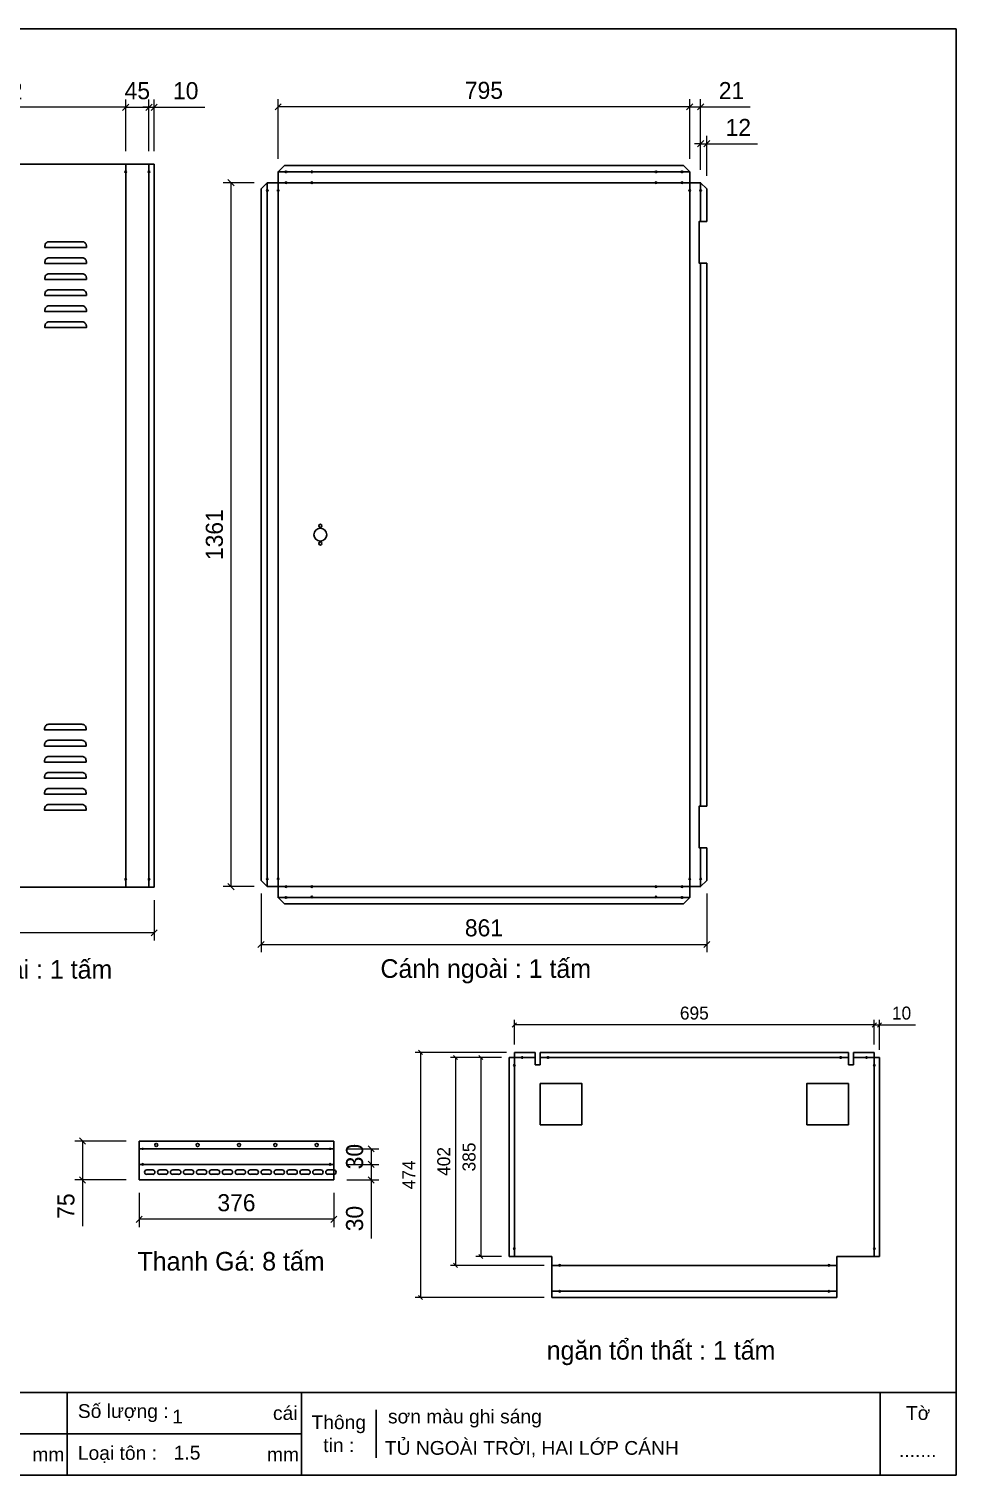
# Model space of a CAD drawing. Header units: millimetres. Extents: x 0 to 3953, y 0 to 2795.
# Drawn here: x 2162 to 3953, y 0 to 2795 of the extents above; entities that cross this region are included whole.
import ezdxf

# ---------------------------------------------------------------- set-up
doc = ezdxf.new("R2010")
doc.units = ezdxf.units.MM
doc.layers.add('CNC', color=7, linetype='Continuous')
doc.layers.add('DIM', color=253, linetype='Continuous')
doc.styles.add('Arial', font='arial.ttf')
doc.dimstyles.new('Dim-25', dxfattribs={"dimtxt": 25, "dimasz": 8, "dimexe": 10, "dimexo": 15, "dimgap": 10, "dimtad": 1, "dimdec": 0, "dimtxsty": 'Standard', "dimblk": 'OBLIQUE', "dimcen": 10, "dimclrd": 5, "dimclre": 5, "dimclrt": 3, "dimazin": 3, "dimtfac": 1, "dimtdec": 0, "dimtmove": 0, "dimatfit": 3, "dimldrblk": 'OBLIQUE', "dimlwd": 9, "dimlwe": 9})
doc.dimstyles.new('Dim-33', dxfattribs={"dimtxt": 33, "dimasz": 12, "dimexe": 15, "dimexo": 25, "dimgap": 15, "dimtad": 1, "dimdec": 0, "dimtxsty": 'Standard', "dimblk": 'OBLIQUE', "dimcen": 10, "dimclrd": 5, "dimclre": 5, "dimclrt": 3, "dimazin": 3, "dimtfac": 1, "dimtdec": 0, "dimtmove": 0, "dimatfit": 3, "dimldrblk": 'OPEN30', "dimlwd": 9, "dimlwe": 9})

# ---------------------------------------------------------------- blocks, each defined once
blk = doc.blocks.new('*D10')
at = {"color": 0, "linetype": 'ByBlock', "lineweight": -2}
for p, q in [((1883.1, 2649.7), (1871.1, 2637.7)), ((2343.1, 2637.7), (2355.1, 2649.7))]:
    blk.add_line(p, q, dxfattribs=at)
at = {"layer": 'Defpoints', "color": 0, "transparency": 16777216}
for p in [(1877.1, 2643.7), (1877.1, 2533.9), (2349.1, 2533.9)]:
    blk.add_point(p, dxfattribs=at)
at = {"layer": 'DIM', "color": 5, "lineweight": 9, "transparency": 16777216}
for p, q in [((1877.1, 2558.9), (1877.1, 2658.7)), ((2349.1, 2558.9), (2349.1, 2658.7)), ((2349.1, 2643.7), (1877.1, 2643.7))]:
    blk.add_line(p, q, dxfattribs=at)
at = {"layer": 'DIM', "color": 3, "transparency": 16777216, "insert": (2113.1, 2675.3), "char_height": 33, "attachment_point": 5}
blk.add_mtext('472', dxfattribs=at)
blk = doc.blocks.new('_Oblique')
at = {"color": 0, "linetype": 'ByBlock', "lineweight": -2}
blk.add_line((-0.5, -0.5), (0.5, 0.5), dxfattribs=at)
blk = doc.blocks.new('_Open30')
at = {"color": 0, "linetype": 'ByBlock', "lineweight": -2}
for p, q in [((-1, 0.27), (0, 0)), ((0, 0), (-1, -0.27)), ((0, 0), (-1, 0))]:
    blk.add_line(p, q, dxfattribs=at)
blk = doc.blocks.new('*D13')
at = {"color": 0, "linetype": 'ByBlock', "lineweight": -2}
for p, q in [((2355.1, 2649.7), (2343.1, 2637.7)), ((2388.1, 2637.7), (2400.1, 2649.7))]:
    blk.add_line(p, q, dxfattribs=at)
at = {"layer": 'Defpoints', "color": 0, "transparency": 16777216}
for p in [(2394.1, 2643.7), (2349.1, 2533.9), (2394.1, 2533.9)]:
    blk.add_point(p, dxfattribs=at)
at = {"layer": 'DIM', "color": 5, "lineweight": 9, "transparency": 16777216}
for p, q in [((2349.1, 2558.9), (2349.1, 2658.7)), ((2394.1, 2558.9), (2394.1, 2658.7)), ((2349.1, 2643.7), (2394.1, 2643.7))]:
    blk.add_line(p, q, dxfattribs=at)
at = {"layer": 'DIM', "color": 3, "transparency": 16777216, "insert": (2371.6, 2675.5), "char_height": 33, "attachment_point": 5}
blk.add_mtext('45', dxfattribs=at)
blk = doc.blocks.new('*D14')
at = {"color": 0, "linetype": 'ByBlock', "lineweight": -2}
for p, q in [((2388.1, 2637.7), (2400.1, 2649.7)), ((2410.1, 2649.7), (2398.1, 2637.7))]:
    blk.add_line(p, q, dxfattribs=at)
at = {"layer": 'Defpoints', "color": 0, "transparency": 16777216}
for p in [(2404.1, 2643.7), (2394.1, 2533.9), (2404.1, 2533.9)]:
    blk.add_point(p, dxfattribs=at)
at = {"layer": 'DIM', "color": 5, "lineweight": 9, "transparency": 16777216}
for p, q in [((2394.1, 2558.9), (2394.1, 2658.7)), ((2404.1, 2558.9), (2404.1, 2658.7)), ((2394.1, 2643.7), (2382.1, 2643.7)), ((2394.1, 2643.7), (2404.1, 2643.7)), ((2404.1, 2643.7), (2502.1, 2643.7))]:
    blk.add_line(p, q, dxfattribs=at)
at = {"layer": 'DIM', "color": 3, "transparency": 16777216, "insert": (2465.1, 2675.5), "char_height": 33, "attachment_point": 5}
blk.add_mtext('10', dxfattribs=at)
blk = doc.blocks.new('f3daunguoc')
at = {"layer": 'CNC', "color": 2, "lineweight": -3}
blk.add_circle((0, 0), 1.5, dxfattribs=at)
blk = doc.blocks.new('*D16')
at = {"color": 0, "linetype": 'ByBlock', "lineweight": -2}
for p, q in [((1810.1, 1054.1), (1798.1, 1042.1)), ((2398.1, 1042.1), (2410.1, 1054.1))]:
    blk.add_line(p, q, dxfattribs=at)
at = {"layer": 'Defpoints', "color": 0, "ltscale": 3, "transparency": 16777216}
for p in [(1804.1, 1171.3), (2404.1, 1136.3), (1804.1, 1048.1)]:
    blk.add_point(p, dxfattribs=at)
at = {"layer": 'DIM', "color": 5, "lineweight": 9, "ltscale": 3, "transparency": 16777216}
for p, q in [((1804.1, 1146.3), (1804.1, 1033.1)), ((2404.1, 1111.3), (2404.1, 1033.1)), ((2404.1, 1048.1), (1804.1, 1048.1))]:
    blk.add_line(p, q, dxfattribs=at)
at = {"layer": 'DIM', "color": 3, "ltscale": 3, "transparency": 16777216, "insert": (2104.1, 1080), "char_height": 33, "attachment_point": 5}
blk.add_mtext('600', dxfattribs=at)
blk = doc.blocks.new('*D34')
at = {"color": 0, "linetype": 'ByBlock', "lineweight": -2}
for p, q in [((3453.6, 2567.2), (3465.6, 2579.2)), ((3477.6, 2579.2), (3465.6, 2567.2))]:
    blk.add_line(p, q, dxfattribs=at)
at = {"layer": 'Defpoints', "color": 0, "transparency": 16777216}
for p in [(3471.6, 2573.2), (3459.6, 2497.9), (3471.6, 2485.9)]:
    blk.add_point(p, dxfattribs=at)
at = {"layer": 'DIM', "color": 5, "lineweight": 9, "transparency": 16777216}
for p, q in [((3459.6, 2573.2), (3447.6, 2573.2)), ((3459.6, 2522.9), (3459.6, 2588.2)), ((3459.6, 2573.2), (3471.6, 2573.2)), ((3471.6, 2510.9), (3471.6, 2588.2)), ((3471.6, 2573.2), (3569.4, 2573.2))]:
    blk.add_line(p, q, dxfattribs=at)
at = {"layer": 'DIM', "color": 3, "transparency": 16777216, "insert": (3532.5, 2604.7), "char_height": 33, "attachment_point": 5}
blk.add_mtext('12', dxfattribs=at)
blk = doc.blocks.new('*D35')
at = {"color": 0, "linetype": 'ByBlock', "lineweight": -2}
for p, q in [((3432.6, 2638.4), (3444.6, 2650.4)), ((3465.6, 2650.4), (3453.6, 2638.4))]:
    blk.add_line(p, q, dxfattribs=at)
at = {"layer": 'Defpoints', "color": 0, "transparency": 16777216}
for p in [(3459.6, 2644.4), (3438.6, 2518.9), (3459.6, 2497.9)]:
    blk.add_point(p, dxfattribs=at)
at = {"layer": 'DIM', "color": 5, "lineweight": 9, "transparency": 16777216}
for p, q in [((3438.6, 2543.9), (3438.6, 2659.4)), ((3459.6, 2522.9), (3459.6, 2659.4)), ((3438.6, 2644.4), (3426.6, 2644.4)), ((3438.6, 2644.4), (3459.6, 2644.4)), ((3459.6, 2644.4), (3555.1, 2644.4))]:
    blk.add_line(p, q, dxfattribs=at)
at = {"layer": 'DIM', "color": 3, "transparency": 16777216, "insert": (3519.3, 2675.9), "char_height": 33, "attachment_point": 5}
blk.add_mtext('21', dxfattribs=at)
blk = doc.blocks.new('*D36')
at = {"color": 0, "linetype": 'ByBlock', "lineweight": -2}
for p, q in [((2649.6, 2650.4), (2637.6, 2638.4)), ((3432.6, 2638.4), (3444.6, 2650.4))]:
    blk.add_line(p, q, dxfattribs=at)
at = {"layer": 'Defpoints', "color": 0, "transparency": 16777216}
for p in [(2643.6, 2644.4), (2643.6, 2518.9), (3438.6, 2518.9)]:
    blk.add_point(p, dxfattribs=at)
at = {"layer": 'DIM', "color": 5, "lineweight": 9, "transparency": 16777216}
for p, q in [((2643.6, 2543.9), (2643.6, 2659.4)), ((3438.6, 2543.9), (3438.6, 2659.4)), ((3438.6, 2644.4), (2643.6, 2644.4))]:
    blk.add_line(p, q, dxfattribs=at)
at = {"layer": 'DIM', "color": 3, "transparency": 16777216, "insert": (3041.1, 2676.2), "char_height": 33, "attachment_point": 5}
blk.add_mtext('795', dxfattribs=at)
blk = doc.blocks.new('*D37')
at = {"color": 0, "linetype": 'ByBlock', "lineweight": -2}
for p, q in [((2558.5, 2491.9), (2546.5, 2503.9)), ((2546.5, 1143.3), (2558.5, 1131.3))]:
    blk.add_line(p, q, dxfattribs=at)
at = {"layer": 'Defpoints', "color": 0, "transparency": 16777216}
for p in [(2622.6, 2497.9), (2552.5, 1137.3), (2622.6, 1137.3)]:
    blk.add_point(p, dxfattribs=at)
at = {"layer": 'DIM', "color": 5, "lineweight": 9, "transparency": 16777216}
for p, q in [((2597.6, 2497.9), (2537.5, 2497.9)), ((2552.5, 2497.9), (2552.5, 1137.3)), ((2597.6, 1137.3), (2537.5, 1137.3))]:
    blk.add_line(p, q, dxfattribs=at)
at = {"layer": 'DIM', "color": 3, "transparency": 16777216, "insert": (2520.6, 1817.6), "char_height": 33, "attachment_point": 5, "rotation": 90}
blk.add_mtext('1361', dxfattribs=at)
blk = doc.blocks.new('*D38')
at = {"color": 0, "linetype": 'ByBlock', "lineweight": -2}
for p, q in [((2616.6, 1031.6), (2604.6, 1019.6)), ((3465.6, 1019.6), (3477.6, 1031.6))]:
    blk.add_line(p, q, dxfattribs=at)
at = {"layer": 'Defpoints', "color": 0, "transparency": 16777216}
for p in [(2610.6, 1149.3), (3471.6, 1149.3), (3471.6, 1025.6)]:
    blk.add_point(p, dxfattribs=at)
at = {"layer": 'DIM', "color": 5, "lineweight": 9, "transparency": 16777216}
for p, q in [((2610.6, 1124.3), (2610.6, 1010.6)), ((3471.6, 1124.3), (3471.6, 1010.6)), ((2610.6, 1025.6), (3471.6, 1025.6))]:
    blk.add_line(p, q, dxfattribs=at)
at = {"layer": 'DIM', "color": 3, "transparency": 16777216, "insert": (3041.1, 1057.5), "char_height": 33, "attachment_point": 5}
blk.add_mtext('861', dxfattribs=at)
blk = doc.blocks.new('KHUNG CHUẨN')
at = {"color": 7}
for p, q in [((19889.2, -28535.2), (16919.2, -28535.2)), ((18599.2, -28535.2), (18599.2, -28655.2)), ((18939.2, -28535.2), (18939.2, -28655.2)), ((19779.2, -28535.2), (19779.2, -28655.2)), ((19047.6, -28560.2), (19047.6, -28630.2)), ((18939.2, -28595.2), (16919.2, -28595.2))]:
    blk.add_line(p, q, dxfattribs=at)
blk.add_lwpolyline([(16919.2, -26555.2), (19889.2, -26555.2), (19889.2, -28655.2), (16919.2, -28655.2)], close=True, dxfattribs=at)
at = {"color": 2, "char_height": 20, "style": 'Arial'}
for s, insert, width, attachment_point in [('  Số lượng :', (18599.2, -28565.2), 917.634, 4), ('cái', (18897.9, -28565.2), 63.517, 4), ('Tờ', (19834.2, -28565.2), 110, 5), ('Thông\\Ptin :', (18993.4, -28595.2), 108.311, 5), ('mm', (18548.6, -28625.2), 73.831, 4), ('  Loại tôn :', (18599.2, -28625.2), 917.634, 4), ('mm', (18889.2, -28625.2), 917.634, 4)]:
    blk.add_mtext(s, dxfattribs=dict(at, insert=insert, width=width, attachment_point=attachment_point))
at = {"color": 3, "style": 'Arial'}
for tag, p in [('#01', (17055.6, -28580.1)), ('#02', (17431.4, -28580.1)), ('#03', (18030.6, -28580.1)), ('#08', (18751.7, -28580.1)), ('#10', (19064.8, -28580.1)), ('#04', (17024.8, -28634.6)), ('#05', (17308.5, -28633)), ('#06', (17632.7, -28633.7)), ('#07', (18002, -28634.7)), ('#09', (18753.8, -28632.6)), ('#11', (19060.3, -28625.7)), ('#12', (19806.5, -28628.9))]:
    blk.add_attdef(tag, p, '', height=20, dxfattribs=at)
blk = doc.blocks.new('*D39')
at = {"color": 0, "linetype": 'ByBlock', "lineweight": -2}
for p, q in [((2381.1, 500.3), (2369.1, 488.3)), ((2745.1, 488.3), (2757.1, 500.3))]:
    blk.add_line(p, q, dxfattribs=at)
at = {"layer": 'Defpoints', "color": 0, "transparency": 16777216}
for p in [(2375.1, 570.5), (2751.1, 570.5), (2375.1, 494.3)]:
    blk.add_point(p, dxfattribs=at)
at = {"layer": 'DIM', "color": 5, "lineweight": 9, "transparency": 16777216}
for p, q in [((2375.1, 545.5), (2375.1, 479.3)), ((2751.1, 545.5), (2751.1, 479.3)), ((2751.1, 494.3), (2375.1, 494.3))]:
    blk.add_line(p, q, dxfattribs=at)
at = {"layer": 'DIM', "color": 3, "transparency": 16777216, "insert": (2563.1, 526.2), "char_height": 33, "attachment_point": 5}
blk.add_mtext('376', dxfattribs=at)
blk = doc.blocks.new('*D40')
at = {"color": 0, "linetype": 'ByBlock', "lineweight": -2}
for p, q in [((2271.6, 639.5), (2259.6, 651.5)), ((2259.6, 576.5), (2271.6, 564.5))]:
    blk.add_line(p, q, dxfattribs=at)
at = {"layer": 'Defpoints', "color": 0, "transparency": 16777216}
for p in [(2375.1, 645.5), (2265.6, 570.5), (2375.1, 570.5)]:
    blk.add_point(p, dxfattribs=at)
at = {"layer": 'DIM', "color": 5, "lineweight": 9, "transparency": 16777216}
for p, q in [((2350.1, 645.5), (2250.6, 645.5)), ((2265.6, 645.5), (2265.6, 570.5)), ((2350.1, 570.5), (2250.6, 570.5)), ((2265.6, 570.5), (2265.6, 481.2))]:
    blk.add_line(p, q, dxfattribs=at)
at = {"layer": 'DIM', "color": 3, "transparency": 16777216, "insert": (2233.8, 519.9), "char_height": 33, "attachment_point": 5, "rotation": 90}
blk.add_mtext('75', dxfattribs=at)
blk = doc.blocks.new('*D41')
at = {"color": 0, "linetype": 'ByBlock', "lineweight": -2}
for p, q in [((2829.3, 624.5), (2817.3, 636.5)), ((2817.3, 606.5), (2829.3, 594.5))]:
    blk.add_line(p, q, dxfattribs=at)
at = {"layer": 'Defpoints', "color": 0, "transparency": 16777216}
for p in [(2751.1, 630.5), (2751.1, 600.5), (2823.3, 600.5)]:
    blk.add_point(p, dxfattribs=at)
at = {"layer": 'DIM', "color": 5, "lineweight": 9, "transparency": 16777216}
for p, q in [((2776.1, 630.5), (2838.3, 630.5)), ((2823.3, 630.5), (2823.3, 600.5)), ((2776.1, 600.5), (2838.3, 600.5))]:
    blk.add_line(p, q, dxfattribs=at)
at = {"layer": 'DIM', "color": 3, "transparency": 16777216, "insert": (2791.4, 615.5), "char_height": 33, "attachment_point": 5, "rotation": 90}
blk.add_mtext('30', dxfattribs=at)
blk = doc.blocks.new('*D42')
at = {"color": 0, "linetype": 'ByBlock', "lineweight": -2}
for p, q in [((2829.3, 594.5), (2817.3, 606.5)), ((2817.3, 576.5), (2829.3, 564.5))]:
    blk.add_line(p, q, dxfattribs=at)
at = {"layer": 'Defpoints', "color": 0, "transparency": 16777216}
for p in [(2751.1, 600.5), (2751.1, 570.5), (2823.3, 570.5)]:
    blk.add_point(p, dxfattribs=at)
at = {"layer": 'DIM', "color": 5, "lineweight": 9, "transparency": 16777216}
for p, q in [((2776.1, 600.5), (2838.3, 600.5)), ((2823.3, 600.5), (2823.3, 570.5)), ((2776.1, 570.5), (2838.3, 570.5)), ((2823.3, 570.5), (2823.3, 457.2))]:
    blk.add_line(p, q, dxfattribs=at)
at = {"layer": 'DIM', "color": 3, "transparency": 16777216, "insert": (2791.4, 495.8), "char_height": 33, "attachment_point": 5, "rotation": 90}
blk.add_mtext('30', dxfattribs=at)
blk = doc.blocks.new('f2dauxuoi')
at = {"layer": 'CNC', "color": 2, "lineweight": -3}
blk.add_circle((0, 0), 1, dxfattribs=at)
blk = doc.blocks.new('ovan8.5x20')
at = {"layer": 'CNC', "color": 2, "lineweight": -3}
for p, q in [((5.7, 4.2), (-5.8, 4.2)), ((-5.8, -4.2), (5.7, -4.2))]:
    blk.add_line(p, q, dxfattribs=at)
for centre, start, end in [((-5.8, 0), 90, 270), ((5.7, 0), 270, 90)]:
    blk.add_arc(centre, 4.25, start, end, dxfattribs=at)
blk = doc.blocks.new('*D43')
at = {"color": 5, "lineweight": 9, "ltscale": 3, "transparency": 16777216}
for p, q in [((3795.1, 870), (3787.1, 870)), ((3795.1, 832), (3795.1, 880)), ((3795.1, 870), (3805.1, 870)), ((3805.1, 822), (3805.1, 880)), ((3805.1, 870), (3874.5, 870))]:
    blk.add_line(p, q, dxfattribs=at)
at = {"color": 0, "linetype": 'ByBlock', "lineweight": -2}
for p, q in [((3791.1, 866), (3799.1, 874)), ((3809.1, 874), (3801.1, 866))]:
    blk.add_line(p, q, dxfattribs=at)
at = {"layer": 'Defpoints', "color": 0, "ltscale": 3, "transparency": 16777216}
for p in [(3805.1, 870), (3795.1, 817), (3805.1, 807)]:
    blk.add_point(p, dxfattribs=at)
at = {"color": 3, "ltscale": 3, "transparency": 16777216, "insert": (3847.8, 892.8), "char_height": 25, "attachment_point": 5}
blk.add_mtext('10', dxfattribs=at)
blk = doc.blocks.new('*D44')
at = {"color": 0, "linetype": 'ByBlock', "lineweight": -2}
for p, q in [((3103.9, 874), (3095.9, 866)), ((3791.1, 866), (3799.1, 874))]:
    blk.add_line(p, q, dxfattribs=at)
at = {"color": 5, "lineweight": 9, "ltscale": 3, "transparency": 16777216}
for p, q in [((3099.9, 832), (3099.9, 880)), ((3795.1, 870), (3099.9, 870)), ((3795.1, 832), (3795.1, 880))]:
    blk.add_line(p, q, dxfattribs=at)
at = {"layer": 'Defpoints', "color": 0, "ltscale": 3, "transparency": 16777216}
for p in [(3099.9, 870), (3099.9, 817), (3795.1, 817)]:
    blk.add_point(p, dxfattribs=at)
at = {"color": 3, "ltscale": 3, "transparency": 16777216, "insert": (3447.5, 892.8), "char_height": 25, "attachment_point": 5}
blk.add_mtext('695', dxfattribs=at)
blk = doc.blocks.new('*D45')
at = {"color": 5, "lineweight": 9, "ltscale": 3, "transparency": 16777216}
for p, q in [((3084.9, 817), (2908.5, 817)), ((2918.5, 817), (2918.5, 343.3)), ((3157.3, 343.3), (2908.5, 343.3))]:
    blk.add_line(p, q, dxfattribs=at)
at = {"color": 0, "linetype": 'ByBlock', "lineweight": -2}
for p, q in [((2922.5, 813), (2914.5, 821)), ((2914.5, 347.3), (2922.5, 339.3))]:
    blk.add_line(p, q, dxfattribs=at)
at = {"layer": 'Defpoints', "color": 0, "ltscale": 3, "transparency": 16777216}
for p in [(3099.9, 817), (2918.5, 343.3), (3172.3, 343.3)]:
    blk.add_point(p, dxfattribs=at)
at = {"color": 3, "ltscale": 3, "transparency": 16777216, "insert": (2896, 580.2), "char_height": 25, "attachment_point": 5, "rotation": 90}
blk.add_mtext('474', dxfattribs=at)
blk = doc.blocks.new('*D46')
at = {"color": 0, "linetype": 'ByBlock', "lineweight": -2}
for p, q in [((3039.2, 803), (3031.2, 811)), ((3031.2, 426.5), (3039.2, 418.5))]:
    blk.add_line(p, q, dxfattribs=at)
at = {"color": 5, "lineweight": 9, "ltscale": 3, "transparency": 16777216}
for p, q in [((3074.9, 807), (3025.2, 807)), ((3035.2, 807), (3035.2, 422.5)), ((3074.9, 422.5), (3025.2, 422.5))]:
    blk.add_line(p, q, dxfattribs=at)
at = {"layer": 'Defpoints', "color": 0, "ltscale": 3, "transparency": 16777216}
for p in [(3089.9, 807), (3035.2, 422.5), (3089.9, 422.5)]:
    blk.add_point(p, dxfattribs=at)
at = {"color": 3, "ltscale": 3, "transparency": 16777216, "insert": (3012.4, 614.8), "char_height": 25, "attachment_point": 5, "rotation": 90}
blk.add_mtext('385', dxfattribs=at)
blk = doc.blocks.new('*D47')
at = {"color": 0, "linetype": 'ByBlock', "lineweight": -2}
for p, q in [((2990.3, 803), (2982.3, 811)), ((2982.3, 409.3), (2990.3, 401.3))]:
    blk.add_line(p, q, dxfattribs=at)
at = {"color": 5, "lineweight": 9, "ltscale": 3, "transparency": 16777216}
for p, q in [((3074.9, 807), (2976.3, 807)), ((2986.3, 807), (2986.3, 405.3)), ((3157.3, 405.3), (2976.3, 405.3))]:
    blk.add_line(p, q, dxfattribs=at)
at = {"layer": 'Defpoints', "color": 0, "ltscale": 3, "transparency": 16777216}
for p in [(3089.9, 807), (2986.3, 405.3), (3172.3, 405.3)]:
    blk.add_point(p, dxfattribs=at)
at = {"color": 3, "ltscale": 3, "transparency": 16777216, "insert": (2963.6, 606.2), "char_height": 25, "attachment_point": 5, "rotation": 90}
blk.add_mtext('402', dxfattribs=at)

msp = doc.modelspace()

# ---------------------------------------------------------------- linework, layer by layer
at = {"color": 7}
for p, q in [((2349.1, 2533.9), (2349.1, 1136.3)), ((2394.1, 2533.9), (2349.1, 2533.9)), ((2394.1, 2533.9), (2394.1, 1136.3)), ((2404.1, 2533.9), (2404.1, 1136.3)), ((2394.1, 1136.3), (2349.1, 1136.3)), ((2375.1, 570.5), (2375.1, 645.5)), ((2375.1, 645.5), (2751.1, 645.5)), ((2751.1, 645.5), (2751.1, 570.5)), ((2375.1, 630.5), (2751.1, 630.5)), ((2375.1, 600.5), (2751.1, 600.5)), ((2751.1, 570.5), (2375.1, 570.5))]:
    msp.add_line(p, q, dxfattribs=at)
at = {"ltscale": 3}
for p, q in [((3099.9, 817), (3099.9, 422.5)), ((3099.9, 817), (3139.9, 817)), ((3139.9, 817), (3139.9, 793.2)), ((3149.9, 817), (3149.9, 793.2)), ((3149.9, 817), (3745.1, 817)), ((3745.1, 817), (3745.1, 793.2)), ((3755.1, 817), (3755.1, 793.2)), ((3755.1, 817), (3795.1, 817)), ((3795.1, 817), (3795.1, 422.5)), ((3089.9, 807), (3089.9, 422.5)), ((3089.9, 807), (3139.9, 807)), ((3139.9, 793.2), (3149.9, 793.2)), ((3149.9, 807), (3745.1, 807)), ((3755.1, 793.2), (3745.1, 793.2)), ((3755.1, 807), (3805.1, 807)), ((3805.1, 807), (3805.1, 422.5)), ((3172.3, 422.5), (3089.9, 422.5)), ((3172.3, 343.3), (3172.3, 422.5)), ((3805.1, 422.5), (3722.7, 422.5)), ((3722.7, 422.5), (3722.7, 343.3)), ((3722.7, 405.3), (3172.3, 405.3)), ((3172.3, 355.3), (3722.7, 355.3)), ((3172.3, 343.3), (3722.7, 343.3))]:
    msp.add_line(p, q, dxfattribs=at)
at = {"color": 7}
for points in [[(2349.1, 2533.9), (1877.1, 2533.9)], [(2404.1, 2533.9), (2394.1, 2533.9)], [(3471.6, 1212.6), (3471.6, 1149.3), (3459.6, 1137.3), (3438.6, 1137.3), (3438.6, 1116.3), (3426.6, 1104.3), (2655.6, 1104.3), (2643.6, 1116.3), (2643.6, 1137.3), (2622.6, 1137.3), (2610.6, 1149.3), (2610.6, 2485.9), (2622.6, 2497.9), (2643.6, 2497.9), (2643.6, 2518.9), (2655.6, 2530.9), (3426.6, 2530.9), (3438.6, 2518.9), (3438.6, 2497.9), (3459.6, 2497.9), (3471.6, 2485.9), (3471.6, 2422.6)], [(2643.6, 2518.9), (3438.6, 2518.9)], [(2622.6, 1137.3), (2622.6, 2497.9)], [(3459.6, 2497.9), (3459.6, 2422.6)], [(3459.6, 2342.6), (3459.6, 1292.6)], [(3471.6, 2342.6), (3471.6, 1292.6)], [(3459.6, 1212.6), (3459.6, 1137.3)], [(1877.1, 1136.3), (2349.1, 1136.3)], [(2394.1, 1136.3), (2404.1, 1136.3)], [(3438.6, 1116.3), (2643.6, 1116.3)]]:
    msp.add_lwpolyline(points, dxfattribs=at)
msp.add_lwpolyline([(2643.6, 2497.9), (3438.6, 2497.9), (3438.6, 1137.3), (2643.6, 1137.3)], close=True, dxfattribs=at)
at = {"color": 2}
for points in [[(3471.6, 2342.6), (3456.6, 2342.6), (3456.6, 2422.6), (3471.6, 2422.6)], [(3471.6, 1292.6), (3456.6, 1292.6), (3456.6, 1212.6), (3471.6, 1212.6)]]:
    msp.add_lwpolyline(points, dxfattribs=at)
for points in [[(2201.1, 2383.9), (2265.1, 2383.9, -0.414214), (2273.1, 2375.9), (2273.1, 2372.9), (2193.1, 2372.9), (2193.1, 2375.9, -0.414214)], [(2201.1, 2352.9), (2265.1, 2352.9, -0.414214), (2273.1, 2344.9), (2273.1, 2341.9), (2193.1, 2341.9), (2193.1, 2344.9, -0.414214)], [(2201.1, 2321.9), (2265.1, 2321.9, -0.414214), (2273.1, 2313.9), (2273.1, 2310.9), (2193.1, 2310.9), (2193.1, 2313.9, -0.414214)], [(2201.1, 2290.9), (2265.1, 2290.9, -0.414214), (2273.1, 2282.9), (2273.1, 2279.9), (2193.1, 2279.9), (2193.1, 2282.9, -0.414214)], [(2201.1, 2259.9), (2265.1, 2259.9, -0.414214), (2273.1, 2251.9), (2273.1, 2248.9), (2193.1, 2248.9), (2193.1, 2251.9, -0.414214)], [(2201.1, 2228.9), (2265.1, 2228.9, -0.414214), (2273.1, 2220.9), (2273.1, 2217.9), (2193.1, 2217.9), (2193.1, 2220.9, -0.414214)], [(2200.6, 1451.1), (2264.6, 1451.1, -0.414214), (2272.6, 1443.1), (2272.6, 1440.1), (2192.6, 1440.1), (2192.6, 1443.1, -0.414214)], [(2200.6, 1420.1), (2264.6, 1420.1, -0.414214), (2272.6, 1412.1), (2272.6, 1409.1), (2192.6, 1409.1), (2192.6, 1412.1, -0.414214)], [(2200.6, 1389.1), (2264.6, 1389.1, -0.414214), (2272.6, 1381.1), (2272.6, 1378.1), (2192.6, 1378.1), (2192.6, 1381.1, -0.414214)], [(2200.6, 1358.1), (2264.6, 1358.1, -0.414214), (2272.6, 1350.1), (2272.6, 1347.1), (2192.6, 1347.1), (2192.6, 1350.1, -0.414214)], [(2200.6, 1327.1), (2264.6, 1327.1, -0.414214), (2272.6, 1319.1), (2272.6, 1316.1), (2192.6, 1316.1), (2192.6, 1319.1, -0.414214)], [(2200.6, 1296.1), (2264.6, 1296.1, -0.414214), (2272.6, 1288.1), (2272.6, 1285.1), (2192.6, 1285.1), (2192.6, 1288.1, -0.414214)]]:
    msp.add_lwpolyline(points, format="xyb", close=True, dxfattribs=at)
at = {"color": 2, "ltscale": 3}
for points in [[(3149.9, 757), (3229.9, 757), (3229.9, 677), (3149.9, 677)], [(3745.1, 757), (3665.1, 757), (3665.1, 677), (3745.1, 677)]]:
    msp.add_lwpolyline(points, close=True, dxfattribs=at)
at = {"color": 2}
for centre, radius in [((2725.1, 1817.6), 12.5), ((2725.1, 1834.6), 3), ((2725.1, 1800.6), 3), ((2408.1, 638), 3), ((2488.1, 638), 3), ((2568.1, 638), 3), ((2638.1, 638), 3), ((2718.1, 638), 3)]:
    msp.add_circle(centre, radius, dxfattribs=at)

# ---------------------------------------------------------------- block references
at = {"color": 3}
ref = msp.add_blockref('KHUNG CHUẨN', (-22519.5, 38140), dxfattribs=dict(at, xscale=1.331000000005587, yscale=1.331000000005587, zscale=1.331000000005587))
ref.add_attrib('#08', '1', (2439, 99.9), dxfattribs={"color": 3, "height": 26.6, "style": 'Arial'})
ref.add_attrib('#09', '1.5', (2441.8, 30), dxfattribs={"color": 3, "height": 26.62, "style": 'Arial'})
ref.add_attrib('#10', 'sơn màu ghi sáng', (2855.7, 99.9), dxfattribs={"color": 3, "height": 26.62, "style": 'Arial'})
ref.add_attrib('#11', 'TỦ NGOÀI TRỜI, HAI LỚP CÁNH', (2849.7, 39.2), dxfattribs={"color": 3, "height": 26.62, "style": 'Arial'})
ref.add_attrib('#12', '.......', (3842.9, 34.9), dxfattribs={"color": 3, "height": 26.62, "style": 'Arial'})
at = {"lineweight": -3}
for name, p, rotation in [('f3daunguoc', (2349.1, 2518.9), 180), ('f3daunguoc', (2394.1, 2518.9), 180), ('f3daunguoc', (3373.6, 2518.9), 180), ('f3daunguoc', (3423.6, 2518.9), 180), ('f3daunguoc', (3373.6, 2497.9), 180), ('f3daunguoc', (3423.6, 2497.9), 180), ('f3daunguoc', (3438.6, 2482.9), 180), ('f3daunguoc', (3459.6, 2482.9), 180), ('f3daunguoc', (3730.1, 807), 180), ('f3daunguoc', (3780.1, 807), 180), ('f3daunguoc', (3795.1, 792), 180), ('f2dauxuoi', (2382.1, 630.5), 90), ('f3daunguoc', (2744.1, 600.5), 180), ('f3daunguoc', (3707.7, 405.3), 180), ('f3daunguoc', (3707.7, 355.3), 180)]:
    msp.add_blockref(name, p, dxfattribs=dict(at, rotation=rotation))
at = {"lineweight": -3, "xscale": -1}
for name, p, rotation in [('f3daunguoc', (2658.6, 2518.9), 180), ('f3daunguoc', (2708.6, 2518.9), 180), ('f3daunguoc', (2658.6, 2497.9), 180), ('f3daunguoc', (2708.6, 2497.9), 180), ('f3daunguoc', (2622.6, 2482.9), 180), ('f3daunguoc', (2643.6, 2482.9), 180), ('f3daunguoc', (3099.9, 792), 180), ('f3daunguoc', (3114.9, 807), 180), ('f3daunguoc', (3164.9, 807), 180), ('f2dauxuoi', (2744.1, 630.5), 270), ('f3daunguoc', (2382.1, 600.5), 180), ('f3daunguoc', (3187.3, 405.3), 180), ('f3daunguoc', (3187.3, 355.3), 180)]:
    msp.add_blockref(name, p, dxfattribs=dict(at, rotation=rotation))
for p in [(2349.1, 1151.3), (2394.1, 1151.3), (3438.6, 1152.3), (3459.6, 1152.3), (3373.6, 1137.3), (3373.6, 1117.3), (3423.6, 1137.3), (3423.6, 1116.3), (3795.1, 437.5)]:
    msp.add_blockref('f3daunguoc', p, dxfattribs=at)
at = {"lineweight": -3}
for p in [(2622.6, 1152.3), (2643.6, 1152.3), (2658.6, 1137.3), (2708.6, 1137.3), (2708.6, 1117.3), (2658.6, 1116.3), (3099.9, 437.5)]:
    msp.add_blockref('f3daunguoc', p, dxfattribs=at)
at = {"layer": 'CNC', "lineweight": -3, "rotation": 180}
for p in [(2395.6, 585.5), (2420.6, 585.5), (2445.6, 585.5), (2470.6, 585.5), (2495.6, 585.5), (2520.6, 585.5), (2545.6, 585.5), (2570.6, 585.5), (2595.6, 585.5), (2620.6, 585.5), (2645.6, 585.5), (2670.6, 585.5)]:
    msp.add_blockref('ovan8.5x20', p, dxfattribs=at)
at = {"layer": 'CNC', "lineweight": -3, "xscale": -1, "rotation": 180}
for p in [(2695.6, 585.5), (2720.6, 585.5), (2745.6, 585.5)]:
    msp.add_blockref('ovan8.5x20', p, dxfattribs=at)

# ---------------------------------------------------------------- texts
at = {"color": 2, "char_height": 36, "attachment_point": 5}
for s, insert, width in [('Thành trái : 1 tấm', (2134.5, 977.2), 575), ('Cánh ngoài : 1 tấm', (3044.6, 973.6), 575), ('Thanh Gá: 8 tấm', (2552.6, 413), 775), ('ngăn tổn thất : 1 tấm', (3383.2, 235.7), 775)]:
    msp.add_mtext(s, dxfattribs=dict(at, insert=insert, width=width))

# ---------------------------------------------------------------- dimensions: what is measured, and where the dimension line sits
at = {"ltscale": 3}
for base, p2, picture, middle in [((3099.9, 870), (3099.9, 817), '*D44', (3447.5, 892.8)), ((3805.1, 870), (3805.1, 807), '*D43', (3847.8, 892.8))]:
    dim = msp.add_linear_dim(base=base, p1=(3795.1, 817), p2=p2, dimstyle='Dim-25', dxfattribs=at)
    dim.commit()
    dim.dimension.update_dxf_attribs({"geometry": picture, "text_midpoint": middle})
for base, p1, p2, picture, middle in [((2918.5, 343.3), (3099.9, 817), (3172.3, 343.3), '*D45', (2896, 580.2)), ((2986.3, 405.3), (3089.9, 807), (3172.3, 405.3), '*D47', (2963.6, 606.2)), ((3035.2030209, 422.5180907), (3089.9081045, 807.0180907), (3089.9081045, 422.5180907), '*D46', (3012.4301696, 614.7680907))]:
    dim = msp.add_linear_dim(base=base, p1=p1, p2=p2, angle=90, dimstyle='Dim-25', dxfattribs=at)
    dim.commit()
    dim.dimension.update_dxf_attribs({"geometry": picture, "text_midpoint": middle})
at = {"layer": 'DIM', "color": 7}
for base, p1, p2, angle, picture, middle in [((1877.1, 2643.7), (2349.1, 2533.9), (1877.1, 2533.9), 180, '*D10', (2113.1, 2643.7)), ((2394.1, 2643.7), (2349.1, 2533.9), (2394.1, 2533.9), 180, '*D13', (2371.6, 2643.7)), ((2404.1, 2643.7), (2394.1, 2533.9), (2404.1, 2533.9), 180, '*D14', (2465.1, 2643.7)), ((2823.3, 600.5), (2751.1, 630.5), (2751.1, 600.5), 270, '*D41', (2823.3, 615.5)), ((2823.3, 570.5), (2751.1, 600.5), (2751.1, 570.5), 270, '*D42', (2823.3, 495.8))]:
    dim = msp.add_linear_dim(base=base, p1=p1, p2=p2, angle=angle, dimstyle='Dim-33', dxfattribs=at)
    dim.commit()
    dim.dimension.update_dxf_attribs({"geometry": picture, "text_midpoint": middle, "dimtype": 160})
at = {"layer": 'DIM'}
for base, p1, p2, picture, middle in [((2643.6, 2644.4), (3438.6, 2518.9), (2643.6, 2518.9), '*D36', (3041.1, 2676.2)), ((3459.6, 2644.4), (3438.6, 2518.9), (3459.6, 2497.9), '*D35', (3519.3, 2675.9)), ((3471.6, 2573.2), (3459.6, 2497.9), (3471.6, 2485.9), '*D34', (3532.5, 2604.7)), ((3471.6, 1025.6), (2610.6, 1149.3), (3471.6, 1149.3), '*D38', (3041.1, 1057.5))]:
    dim = msp.add_linear_dim(base=base, p1=p1, p2=p2, dimstyle='Dim-33', dxfattribs=at)
    dim.commit()
    dim.dimension.update_dxf_attribs({"geometry": picture, "text_midpoint": middle})
dim = msp.add_linear_dim(base=(2552.5, 1137.3), p1=(2622.6, 2497.9), p2=(2622.6, 1137.3), angle=90, dimstyle='Dim-33', dxfattribs=at)
dim.commit()
dim.dimension.update_dxf_attribs({"geometry": '*D37', "text_midpoint": (2520.6, 1817.6)})
at = {"layer": 'DIM', "ltscale": 3}
dim = msp.add_linear_dim(base=(1804.1, 1048.1), p1=(2404.1, 1136.3), p2=(1804.1, 1171.3), angle=180, dimstyle='Dim-33', dxfattribs=at)
dim.commit()
dim.dimension.update_dxf_attribs({"geometry": '*D16', "text_midpoint": (2104.1, 1080)})
at = {"layer": 'DIM', "color": 7}
dim = msp.add_linear_dim(base=(2265.6, 570.5), p1=(2375.1, 645.5), p2=(2375.1, 570.5), angle=270, dimstyle='Dim-33', dxfattribs=at)
dim.commit()
dim.dimension.update_dxf_attribs({"geometry": '*D40', "text_midpoint": (2233.8, 519.9)})
dim = msp.add_linear_dim(base=(2375.1, 494.3), p1=(2751.1, 570.5), p2=(2375.1, 570.5), dimstyle='Dim-33', dxfattribs=at)
dim.commit()
dim.dimension.update_dxf_attribs({"geometry": '*D39', "text_midpoint": (2563.1, 494.3), "dimtype": 160})

doc.saveas('drawing.dxf')
